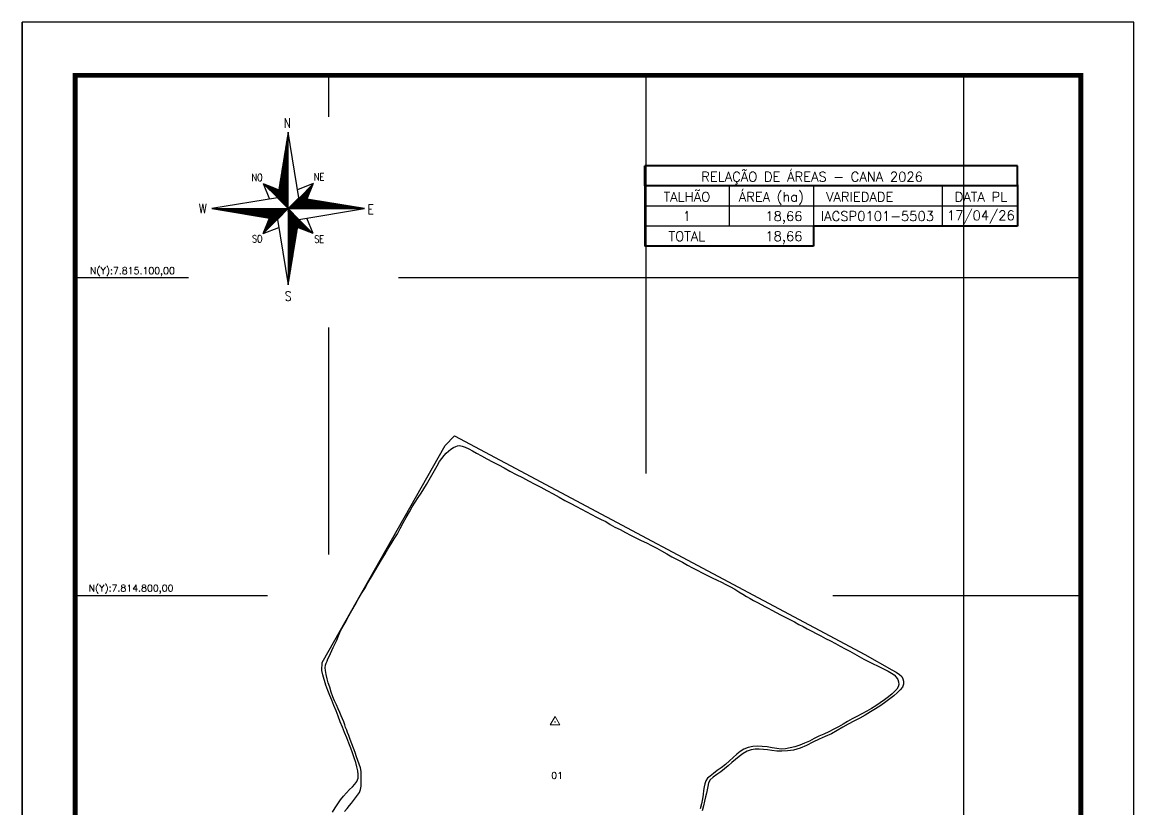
# Model space of a CAD drawing. Header units: millimetres. Extents: x 743711 to 744761, y 7813856 to 7815341.
# Drawn here: x 743711 to 744761, y 7814599 to 7815341 of the extents above; entities that cross this region are included whole.
import ezdxf
from ezdxf.enums import TextEntityAlignment as Align

# ---------------------------------------------------------------- set-up
doc = ezdxf.new("R2010")
doc.units = ezdxf.units.MM
doc.linetypes.add('LIN0', pattern=[0])
for name, color, linetype in [('0114000LOTE20', 1, 'Continuous'), ('0114000LOTE20001', 5, 'Continuous'), ('MALHA', 8, 'Continuous'), ('MARGEM', 5, 'Continuous'), ('QUADRO_DE_AREAS_CANA_2024', 7, 'Continuous'), ('SETA_NORTE', 3, 'Continuous'), ('TEXTO', 7, 'Continuous')]:
    doc.layers.add(name, color=color, linetype=linetype)
doc.styles.add('ROMANS', font='romans')
doc.styles.add('Simplex', font='simplex.shx')

# ---------------------------------------------------------------- blocks, each defined once
blk = doc.blocks.new('A$C309442C0')
at = {"layer": 'SETA_NORTE', "linetype": 'Continuous'}
h = blk.add_hatch(dxfattribs=at)
h.set_pattern_fill('ANSI31', color=256, scale=0.1375, angle=-90, style=0)
h.set_pattern_definition([(315, (-215853.3434, 13873.16845), (0.3086963042, 0.3086963042), [])])
h.paths.add_polyline_path([(73.5, 97.4), (74.7, 104.9), (60, 110.8)])
h = blk.add_hatch(dxfattribs=at)
h.set_pattern_fill('ANSI31', color=256, scale=0.1375, angle=180, style=0)
h.set_pattern_definition([(225, (13869.59828, 216024.21475), (0.3086963042, -0.3086963042), [])])
h.paths.add_polyline_path([(93.8, 97.4), (101.4, 96.2), (107.3, 110.8)])
h = blk.add_hatch(dxfattribs=at)
h.set_pattern_fill('ANSI31', color=256, scale=0.1375, style=0)
h.set_pattern_definition([(45, (-13702.2971, -215849.77324), (-0.3086963042, 0.3086963042), [])])
h.paths.add_polyline_path([(73.5, 77), (65.9, 78.3), (60, 63.6)])
h = blk.add_hatch(dxfattribs=at)
h.set_pattern_fill('ANSI31', color=256, scale=0.1375, angle=90, style=0)
h.set_pattern_definition([(135, (216020.6446, -13698.72693), (-0.3086963042, -0.3086963042), [])])
h.paths.add_polyline_path([(93.8, 77), (92.6, 69.5), (107.3, 63.6)])
for p, q in [((83.4, 157.5), (83.7, 157.8)), ((83.5, 158.3), (83.7, 158.4)), ((83.6, 159), (83.7, 159.1)), ((81.3, 145.3), (83.7, 147.6)), ((81.5, 146.1), (83.7, 148.2)), ((81.6, 146.8), (83.7, 148.9)), ((81.7, 147.6), (83.7, 149.5)), ((81.8, 148.3), (83.7, 150.1)), ((82, 149.1), (83.7, 150.8)), ((82.1, 149.9), (83.7, 151.4)), ((82.2, 150.6), (83.7, 152.1)), ((82.3, 151.4), (83.7, 152.7)), ((82.5, 152.2), (83.7, 153.3)), ((82.6, 152.9), (83.7, 154)), ((82.7, 153.7), (83.7, 154.6)), ((82.9, 154.4), (83.7, 155.2)), ((83, 155.2), (83.7, 155.9)), ((83.1, 156), (83.7, 156.5)), ((83.2, 156.7), (83.7, 157.2)), ((79.2, 132.3), (83.7, 136.8)), ((79.3, 133.1), (83.7, 137.4)), ((79.5, 133.8), (83.7, 138)), ((79.6, 134.6), (83.7, 138.7)), ((79.7, 135.4), (83.7, 139.3)), ((79.8, 136.1), (83.7, 140)), ((80, 136.9), (83.7, 140.6)), ((80.1, 137.7), (83.7, 141.2)), ((80.2, 138.4), (83.7, 141.9)), ((80.3, 139.2), (83.7, 142.5)), ((80.5, 139.9), (83.7, 143.1)), ((80.6, 140.7), (83.7, 143.8)), ((80.7, 141.5), (83.7, 144.4)), ((80.8, 142.2), (83.7, 145)), ((81, 143), (83.7, 145.7)), ((81.1, 143.8), (83.7, 146.3)), ((81.2, 144.5), (83.7, 147)), ((77.2, 120.1), (83.7, 126.6)), ((77.3, 120.9), (83.7, 127.2)), ((77.4, 121.6), (83.7, 127.8)), ((77.6, 122.4), (83.7, 128.5)), ((77.7, 123.2), (83.7, 129.1)), ((77.8, 123.9), (83.7, 129.8)), ((78, 124.7), (83.7, 130.4)), ((78.1, 125.5), (83.7, 131)), ((78.2, 126.2), (83.7, 131.7)), ((78.3, 127), (83.7, 132.3)), ((78.5, 127.7), (83.7, 132.9)), ((78.6, 128.5), (83.7, 133.6)), ((78.7, 129.3), (83.7, 134.2)), ((78.8, 130), (83.7, 134.9)), ((79, 130.8), (83.7, 135.5)), ((79.1, 131.6), (83.7, 136.1)), ((75.1, 107.2), (83.7, 115.7)), ((75.2, 107.9), (83.7, 116.4)), ((75.3, 108.7), (83.7, 117)), ((75.4, 109.4), (83.7, 117.7)), ((75.6, 110.2), (83.7, 118.3)), ((75.7, 111), (83.7, 118.9)), ((75.8, 111.7), (83.7, 119.6)), ((75.9, 112.5), (83.7, 120.2)), ((76.1, 113.3), (83.7, 120.8)), ((76.2, 114), (83.7, 121.5)), ((76.3, 114.8), (83.7, 122.1)), ((76.4, 115.5), (83.7, 122.8)), ((76.6, 116.3), (83.7, 123.4)), ((76.7, 117.1), (83.7, 124)), ((76.8, 117.8), (83.7, 124.7)), ((76.9, 118.6), (83.7, 125.3)), ((77.1, 119.4), (83.7, 125.9)), ((60, 110.8), (74.7, 104.9)), ((60, 110.8), (65.9, 96.2)), ((73.5, 97.3), (83.7, 107.5)), ((73.6, 98), (83.7, 108.1)), ((73.7, 98.8), (83.7, 108.7)), ((73.8, 99.5), (83.7, 109.4)), ((73.8, 97), (83.7, 106.8)), ((73.9, 100.3), (83.7, 110)), ((74.1, 101.1), (83.7, 110.6)), ((74.2, 101.8), (83.7, 111.3)), ((74.2, 96.7), (83.7, 106.2)), ((74.3, 102.6), (83.7, 111.9)), ((74.4, 103.3), (83.7, 112.6)), ((74.5, 96.4), (83.7, 105.6)), ((74.6, 104.1), (83.7, 113.2)), ((74.7, 104.9), (83.7, 113.8)), ((74.8, 105.6), (83.7, 114.5)), ((74.9, 106.4), (83.7, 115.1)), ((107.3, 110.8), (92.6, 104.9)), ((107.3, 110.8), (101.4, 96.2)), ((74.8, 96.1), (83.7, 104.9)), ((75.1, 95.7), (83.7, 104.3)), ((75.4, 95.4), (83.7, 103.6)), ((75.8, 95.1), (83.7, 103)), ((76.1, 94.8), (83.7, 102.4)), ((76.4, 94.5), (83.7, 101.7)), ((76.7, 94.2), (83.7, 101.1)), ((77, 93.8), (83.7, 100.5)), ((77.4, 93.5), (83.7, 99.8)), ((77.7, 93.2), (83.7, 99.2)), ((78, 92.9), (83.7, 98.5)), ((78.3, 92.6), (83.7, 97.9)), ((78.6, 92.2), (83.7, 97.3)), ((78.9, 91.9), (83.7, 96.6)), ((79.3, 91.6), (83.7, 96)), ((79.6, 91.3), (83.7, 95.4)), ((79.9, 91), (83.7, 94.7)), ((83.8, 87.2), (94, 97.4)), ((84.4, 87.2), (94.5, 97.3)), ((85.1, 87.2), (95.1, 97.2)), ((85.7, 87.2), (95.6, 97.1)), ((86.3, 87.2), (96.2, 97)), ((87, 87.2), (96.7, 96.9)), ((87.6, 87.2), (97.2, 96.9)), ((88.3, 87.2), (97.8, 96.8)), ((88.9, 87.2), (98.3, 96.7)), ((89.5, 87.2), (98.9, 96.6)), ((90.2, 87.2), (99.4, 96.5)), ((90.8, 87.2), (100, 96.4)), ((91.4, 87.2), (100.5, 96.3)), ((92.1, 87.2), (101.1, 96.2)), ((92.7, 87.2), (101.6, 96.1)), ((93.4, 87.2), (102.2, 96)), ((94, 87.2), (102.7, 96)), ((94.6, 87.2), (103.3, 95.9)), ((95.3, 87.2), (103.8, 95.8)), ((95.9, 87.2), (104.4, 95.7)), ((96.5, 87.2), (104.9, 95.6)), ((97.2, 87.2), (105.5, 95.5)), ((97.8, 87.2), (106, 95.4)), ((98.4, 87.2), (106.5, 95.3)), ((99.1, 87.2), (107.1, 95.2)), ((99.7, 87.2), (107.6, 95.1)), ((100.4, 87.2), (108.2, 95.1)), ((101, 87.2), (108.7, 95)), ((101.6, 87.2), (109.3, 94.9)), ((102.3, 87.2), (109.8, 94.8)), ((102.9, 87.2), (110.4, 94.7)), ((103.5, 87.2), (110.9, 94.6)), ((104.2, 87.2), (111.5, 94.5)), ((11.8, 87.2), (11.8, 87.2)), ((12.3, 87.1), (12.4, 87.2)), ((12.9, 87), (13.1, 87.2)), ((13.4, 86.9), (13.7, 87.2)), ((14, 86.8), (14.4, 87.2)), ((14.5, 86.7), (15, 87.2)), ((15.1, 86.6), (15.6, 87.2)), ((15.6, 86.6), (16.3, 87.2)), ((16.2, 86.5), (16.9, 87.2)), ((16.7, 86.4), (17.5, 87.2)), ((17.2, 86.3), (18.2, 87.2)), ((17.8, 86.2), (18.8, 87.2)), ((18.3, 86.1), (19.5, 87.2)), ((18.9, 86), (20.1, 87.2)), ((19.4, 85.9), (20.7, 87.2)), ((20, 85.8), (21.4, 87.2)), ((20.5, 85.7), (22, 87.2)), ((21.1, 85.7), (22.6, 87.2)), ((21.6, 85.6), (23.3, 87.2)), ((22.2, 85.5), (23.9, 87.2)), ((22.7, 85.4), (24.6, 87.2)), ((23.3, 85.3), (25.2, 87.2)), ((23.8, 85.2), (25.8, 87.2)), ((24.4, 85.1), (26.5, 87.2)), ((24.9, 85), (27.1, 87.2)), ((25.5, 84.9), (27.7, 87.2)), ((26, 84.8), (28.4, 87.2)), ((26.5, 84.8), (29, 87.2)), ((27.1, 84.7), (29.6, 87.2)), ((27.6, 84.6), (30.3, 87.2)), ((28.2, 84.5), (30.9, 87.2)), ((28.7, 84.4), (31.6, 87.2)), ((29.3, 84.3), (32.2, 87.2)), ((29.8, 84.2), (32.8, 87.2)), ((30.4, 84.1), (33.5, 87.2)), ((30.9, 84), (34.1, 87.2)), ((31.5, 83.9), (34.7, 87.2)), ((32, 83.9), (35.4, 87.2)), ((32.6, 83.8), (36, 87.2)), ((33.1, 83.7), (36.7, 87.2)), ((33.7, 83.6), (37.3, 87.2)), ((34.2, 83.5), (37.9, 87.2)), ((34.7, 83.4), (38.6, 87.2)), ((35.3, 83.3), (39.2, 87.2)), ((35.8, 83.2), (39.8, 87.2)), ((36.4, 83.1), (40.5, 87.2)), ((36.9, 83), (41.1, 87.2)), ((37.5, 83), (41.8, 87.2)), ((38, 82.9), (42.4, 87.2)), ((38.6, 82.8), (43, 87.2)), ((39.1, 82.7), (43.7, 87.2)), ((39.7, 82.6), (44.3, 87.2)), ((40.2, 82.5), (44.9, 87.2)), ((40.8, 82.4), (45.6, 87.2)), ((41.3, 82.3), (46.2, 87.2)), ((41.9, 82.2), (46.8, 87.2)), ((42.4, 82.1), (47.5, 87.2)), ((43, 82.1), (48.1, 87.2)), ((43.5, 82), (48.8, 87.2)), ((44, 81.9), (49.4, 87.2)), ((44.6, 81.8), (50, 87.2)), ((45.1, 81.7), (50.7, 87.2)), ((45.7, 81.6), (51.3, 87.2)), ((46.2, 81.5), (51.9, 87.2)), ((46.8, 81.4), (52.6, 87.2)), ((47.3, 81.3), (53.2, 87.2)), ((47.9, 81.2), (53.9, 87.2)), ((48.4, 81.2), (54.5, 87.2)), ((49, 81.1), (55.1, 87.2)), ((49.5, 81), (55.8, 87.2)), ((50.1, 80.9), (56.4, 87.2)), ((50.6, 80.8), (57, 87.2)), ((51.2, 80.7), (57.7, 87.2)), ((51.7, 80.6), (58.3, 87.2)), ((52.3, 80.5), (59, 87.2)), ((52.8, 80.4), (59.6, 87.2)), ((53.3, 80.3), (60.2, 87.2)), ((53.9, 80.3), (60.9, 87.2)), ((54.4, 80.2), (61.5, 87.2)), ((55, 80.1), (62.1, 87.2)), ((55.5, 80), (62.8, 87.2)), ((56.1, 79.9), (63.4, 87.2)), ((56.6, 79.8), (64, 87.2)), ((57.2, 79.7), (64.7, 87.2)), ((57.7, 79.6), (65.3, 87.2)), ((58.3, 79.5), (66, 87.2)), ((58.8, 79.4), (66.6, 87.2)), ((59.4, 79.4), (67.2, 87.2)), ((59.9, 79.3), (67.9, 87.2)), ((83.7, 87.2), (60, 63.6)), ((60.5, 79.2), (68.5, 87.2)), ((61, 79.1), (69.1, 87.2)), ((61.5, 79), (69.8, 87.2)), ((62.1, 78.9), (70.4, 87.2)), ((62.6, 78.8), (71.1, 87.2)), ((63.2, 78.7), (71.7, 87.2)), ((63.7, 78.6), (72.3, 87.2)), ((64.3, 78.5), (73, 87.2)), ((64.8, 78.4), (73.6, 87.2)), ((65.4, 78.4), (74.2, 87.2)), ((65.9, 78.3), (74.9, 87.2)), ((66.5, 78.2), (75.5, 87.2)), ((67, 78.1), (76.2, 87.2)), ((67.6, 78), (76.8, 87.2)), ((68.1, 77.9), (77.4, 87.2)), ((68.7, 77.8), (78.1, 87.2)), ((69.2, 77.7), (78.7, 87.2)), ((69.8, 77.6), (79.3, 87.2)), ((70.3, 77.5), (80, 87.2)), ((70.8, 77.5), (80.6, 87.2)), ((71.4, 77.4), (81.2, 87.2)), ((71.9, 77.3), (81.9, 87.2)), ((72.5, 77.2), (82.5, 87.2)), ((73, 77.1), (83.2, 87.2)), ((80.2, 90.7), (83.7, 94.1)), ((80.5, 90.3), (83.7, 93.4)), ((80.9, 90), (83.7, 92.8)), ((81.2, 89.7), (83.7, 92.2)), ((81.5, 89.4), (83.7, 91.5)), ((81.8, 89.1), (83.7, 90.9)), ((82.1, 88.7), (83.7, 90.3)), ((82.4, 88.4), (83.7, 89.6)), ((82.8, 88.1), (83.7, 89)), ((83.1, 87.8), (83.7, 88.4)), ((83.4, 87.5), (83.7, 87.7)), ((83.7, 87.1), (83.7, 87.1)), ((83.7, 86.4), (84, 86.8)), ((83.7, 85.8), (84.4, 86.5)), ((83.7, 85.2), (84.7, 86.2)), ((83.7, 84.5), (85, 85.9)), ((83.7, 83.9), (85.3, 85.6)), ((83.7, 83.3), (85.6, 85.2)), ((83.7, 82.6), (86, 84.9)), ((83.7, 82), (86.3, 84.6)), ((83.7, 81.3), (86.6, 84.3)), ((104.8, 87.2), (112, 94.4)), ((105.5, 87.2), (112.6, 94.3)), ((106.1, 87.2), (113.1, 94.2)), ((106.7, 87.2), (113.7, 94.1)), ((107.4, 87.2), (114.2, 94.1)), ((108, 87.2), (114.8, 94)), ((108.6, 87.2), (115.3, 93.9)), ((109.3, 87.2), (115.8, 93.8)), ((109.9, 87.2), (116.4, 93.7)), ((110.6, 87.2), (116.9, 93.6)), ((111.2, 87.2), (117.5, 93.5)), ((111.8, 87.2), (118, 93.4)), ((112.5, 87.2), (118.6, 93.3)), ((113.1, 87.2), (119.1, 93.2)), ((113.7, 87.2), (119.7, 93.2)), ((114.4, 87.2), (120.2, 93.1)), ((115, 87.2), (120.8, 93)), ((115.6, 87.2), (121.3, 92.9)), ((116.3, 87.2), (121.9, 92.8)), ((116.9, 87.2), (122.4, 92.7)), ((117.6, 87.2), (123, 92.6)), ((118.2, 87.2), (123.5, 92.5)), ((118.8, 87.2), (124, 92.4)), ((119.5, 87.2), (124.6, 92.3)), ((120.1, 87.2), (125.1, 92.3)), ((120.7, 87.2), (125.7, 92.2)), ((121.4, 87.2), (126.2, 92.1)), ((122, 87.2), (126.8, 92)), ((122.7, 87.2), (127.3, 91.9)), ((123.3, 87.2), (127.9, 91.8)), ((123.9, 87.2), (128.4, 91.7)), ((124.6, 87.2), (129, 91.6)), ((125.2, 87.2), (129.5, 91.5)), ((125.8, 87.2), (130.1, 91.4)), ((126.5, 87.2), (130.6, 91.4)), ((127.1, 87.2), (131.2, 91.3)), ((127.8, 87.2), (131.7, 91.2)), ((128.4, 87.2), (132.3, 91.1)), ((129, 87.2), (132.8, 91)), ((129.7, 87.2), (133.3, 90.9)), ((130.3, 87.2), (133.9, 90.8)), ((130.9, 87.2), (134.4, 90.7)), ((131.6, 87.2), (135, 90.6)), ((132.2, 87.2), (135.5, 90.5)), ((132.8, 87.2), (136.1, 90.5)), ((133.5, 87.2), (136.6, 90.4)), ((134.1, 87.2), (137.2, 90.3)), ((134.8, 87.2), (137.7, 90.2)), ((135.4, 87.2), (138.3, 90.1)), ((136, 87.2), (138.8, 90)), ((136.7, 87.2), (139.4, 89.9)), ((137.3, 87.2), (139.9, 89.8)), ((137.9, 87.2), (140.5, 89.7)), ((138.6, 87.2), (141, 89.6)), ((139.2, 87.2), (141.6, 89.6)), ((139.9, 87.2), (142.1, 89.5)), ((140.5, 87.2), (142.6, 89.4)), ((141.1, 87.2), (143.2, 89.3)), ((141.8, 87.2), (143.7, 89.2)), ((142.4, 87.2), (144.3, 89.1)), ((143, 87.2), (144.8, 89)), ((143.7, 87.2), (145.4, 88.9)), ((144.3, 87.2), (145.9, 88.8)), ((144.9, 87.2), (146.5, 88.7)), ((145.6, 87.2), (147, 88.7)), ((146.2, 87.2), (147.6, 88.6)), ((146.9, 87.2), (148.1, 88.5)), ((147.5, 87.2), (148.7, 88.4)), ((148.1, 87.2), (149.2, 88.3)), ((148.8, 87.2), (149.8, 88.2)), ((149.4, 87.2), (150.3, 88.1)), ((150, 87.2), (150.8, 88)), ((150.7, 87.2), (151.4, 87.9)), ((151.3, 87.2), (151.9, 87.8)), ((152, 87.2), (152.5, 87.8)), ((152.6, 87.2), (153, 87.7)), ((153.2, 87.2), (153.6, 87.6)), ((153.9, 87.2), (154.1, 87.5)), ((154.5, 87.2), (154.7, 87.4)), ((155.1, 87.2), (155.2, 87.3)), ((60, 63.6), (65.9, 78.3)), ((83.7, 80.7), (86.9, 84)), ((83.7, 80.1), (87.2, 83.6)), ((83.7, 79.4), (87.5, 83.3)), ((83.7, 78.8), (87.9, 83)), ((83.7, 78.2), (88.2, 82.7)), ((83.7, 77.5), (88.5, 82.4)), ((83.7, 76.9), (88.8, 82.1)), ((83.7, 76.2), (89.1, 81.7)), ((83.7, 75.6), (89.5, 81.4)), ((83.7, 75), (89.8, 81.1)), ((83.7, 74.3), (90.1, 80.8)), ((83.7, 73.7), (90.4, 80.5)), ((83.7, 73.1), (90.7, 80.1)), ((83.7, 72.4), (91, 79.8)), ((83.7, 71.8), (91.4, 79.5)), ((83.7, 71.2), (91.7, 79.2)), ((83.7, 70.5), (92, 78.9)), ((83.7, 69.9), (92.3, 78.5)), ((83.7, 69.2), (92.6, 78.2)), ((83.7, 68.6), (93, 77.9)), ((83.7, 68), (93.3, 77.6)), ((83.7, 67.3), (93.6, 77.3)), ((83.7, 66.7), (93.8, 76.9)), ((83.7, 66.1), (93.7, 76.1)), ((83.7, 65.4), (93.6, 75.3)), ((83.7, 64.8), (93.4, 74.6)), ((83.7, 64.1), (93.3, 73.8)), ((107.3, 63.6), (101.4, 78.3)), ((60, 63.6), (74.7, 69.5)), ((83.7, 63.5), (93.2, 73)), ((83.7, 62.9), (93.1, 72.3)), ((83.7, 62.2), (92.9, 71.5)), ((83.7, 61.6), (92.8, 70.8)), ((83.7, 61), (92.7, 70)), ((83.7, 60.3), (92.6, 69.2)), ((83.7, 59.7), (92.4, 68.5)), ((83.7, 59), (92.3, 67.7)), ((83.7, 58.4), (92.2, 66.9)), ((83.7, 57.8), (92.1, 66.2)), ((83.7, 57.1), (91.9, 65.4)), ((83.7, 56.5), (91.8, 64.7)), ((83.7, 55.9), (91.7, 63.9)), ((83.7, 55.2), (91.6, 63.1)), ((107.3, 63.6), (92.6, 69.5)), ((83.7, 54.6), (91.4, 62.4)), ((83.7, 54), (91.3, 61.6)), ((83.7, 53.3), (91.2, 60.8)), ((83.7, 52.7), (91.1, 60.1)), ((83.7, 52), (90.9, 59.3)), ((83.7, 51.4), (90.8, 58.6)), ((83.7, 50.8), (90.7, 57.8)), ((83.7, 50.1), (90.5, 57)), ((83.7, 49.5), (90.4, 56.3)), ((83.7, 48.9), (90.3, 55.5)), ((83.7, 48.2), (90.2, 54.7)), ((83.7, 47.6), (90, 54)), ((83.7, 46.9), (89.9, 53.2)), ((83.7, 46.3), (89.8, 52.5)), ((83.7, 45.7), (89.7, 51.7)), ((83.7, 45), (89.5, 50.9)), ((83.7, 44.4), (89.4, 50.2)), ((83.7, 43.8), (89.3, 49.4)), ((83.7, 43.1), (89.2, 48.6)), ((83.7, 42.5), (89, 47.9)), ((83.7, 41.8), (88.9, 47.1)), ((83.7, 41.2), (88.8, 46.3)), ((83.7, 40.6), (88.7, 45.6)), ((83.7, 39.9), (88.5, 44.8)), ((83.7, 39.3), (88.4, 44.1)), ((83.7, 38.7), (88.3, 43.3)), ((83.7, 38), (88.2, 42.5)), ((83.7, 37.4), (88, 41.8)), ((83.7, 36.8), (87.9, 41)), ((83.7, 36.1), (87.8, 40.2)), ((83.7, 35.5), (87.7, 39.5)), ((83.7, 34.8), (87.5, 38.7)), ((83.7, 34.2), (87.4, 38)), ((83.7, 33.6), (87.3, 37.2)), ((83.7, 32.9), (87.2, 36.4)), ((83.7, 32.3), (87, 35.7)), ((83.7, 31.7), (86.9, 34.9)), ((83.7, 31), (86.8, 34.1)), ((83.7, 30.4), (86.7, 33.4)), ((83.7, 29.7), (86.5, 32.6)), ((83.7, 29.1), (86.4, 31.9)), ((83.7, 28.5), (86.3, 31.1)), ((83.7, 27.8), (86.2, 30.3)), ((83.7, 27.2), (86, 29.6)), ((83.7, 26.6), (85.9, 28.8)), ((83.7, 25.9), (85.8, 28)), ((83.7, 25.3), (85.6, 27.3)), ((83.7, 24.6), (85.5, 26.5)), ((83.7, 24), (85.4, 25.8)), ((83.7, 23.4), (85.3, 25)), ((83.7, 22.7), (85.1, 24.2)), ((83.7, 22.1), (85, 23.5)), ((83.7, 21.5), (84.9, 22.7)), ((83.7, 20.8), (84.8, 21.9)), ((83.7, 20.2), (84.6, 21.2)), ((83.7, 19.6), (84.5, 20.4)), ((83.7, 18.9), (84.4, 19.7)), ((83.7, 18.3), (84.3, 18.9)), ((83.7, 17.6), (84.1, 18.1)), ((83.7, 17), (84, 17.4)), ((83.7, 16.4), (83.9, 16.6)), ((83.7, 15.7), (83.8, 15.8))]:
    blk.add_line(p, q, dxfattribs=at)
blk.add_lwpolyline([(93.8, 77), (155.7, 87.2), (93.8, 97.4), (83.7, 159.3), (73.5, 97.4), (11.6, 87.2), (73.5, 77), (83.7, 15.1)], close=True, dxfattribs=at)
for points in [[(83.7, 87.2), (83.7, 159.3)], [(83.7, 87.2), (73.5, 97.4)], [(83.7, 87.2), (93.8, 97.4)], [(11.6, 87.2), (155.7, 87.2)], [(83.7, 87.2), (73.5, 77)], [(83.7, 87.2), (93.8, 77)], [(83.7, 87.2), (83.7, 15.1)]]:
    blk.add_lwpolyline(points, dxfattribs=at)
at = {"layer": 'SETA_NORTE', "color": 7, "lineweight": 30, "style": 'ROMANS', "width": 0.8}
for s, height, p in [('N ', 8.94, (79.5, 163.6)), ('NO', 6.88, (49.1, 113.2)), ('NE', 6.87, (108, 113.7)), ('W', 8.94, (-0.7, 82.9)), ('E', 8.94, (158.6, 82.1)), ('SO', 6.88, (49.5, 55.3)), ('SE', 6.87, (108.3, 55)), ('S', 8.94, (80.6, 0))]:
    blk.add_text(s, height=height, dxfattribs=at).set_placement(p)

msp = doc.modelspace()

# ---------------------------------------------------------------- linework, layer by layer
at = {"layer": '0114000LOTE20', "elevation": 667.3}
msp.add_lwpolyline([(744003.7, 7814595.4), (744006.1, 7814599.6), (744008.7, 7814603.4), (744011.2, 7814607.1), (744013.9, 7814610.6), (744016.7, 7814613.8), (744019.6, 7814616.7), (744022.4, 7814619.3), (744024.8, 7814621.7), (744026.6, 7814624.5), (744027.7, 7814627.5), (744028, 7814630.9), (744027.4, 7814634.4), (744026.6, 7814638.3), (744025.5, 7814642.4), (744024.2, 7814646.8), (744022.6, 7814651.3), (744020.9, 7814655.9), (744019.1, 7814660.7), (744017, 7814665.6), (744015, 7814670.6), (744012.9, 7814675.7), (744011, 7814680.8), (744009, 7814685.9), (744007, 7814691), (744005, 7814696), (744002.9, 7814701), (744001, 7814705.7), (743999.2, 7814710.4), (743997.4, 7814715.4), (743994.6, 7814725), (743993.5, 7814729), (743993.9, 7814736.6), (744110, 7814941.7), (744119, 7814950.6), (744506.6, 7814744.1), (744532, 7814729.8), (744536, 7814727.6), (744539.2, 7814725.5), (744541.3, 7814723.4), (744542.5, 7814721.3), (744543.1, 7814719), (744543.1, 7814716.3), (744541.9, 7814713.4), (744539.9, 7814711), (744537.2, 7814708.3), (744533.9, 7814705.3), (744530.1, 7814702.3), (744526.3, 7814699.5), (744521.7, 7814696.2), (744516.7, 7814693), (744511.8, 7814690), (744506.9, 7814687.1), (744501.6, 7814684.1), (744496.2, 7814681.3), (744490.8, 7814678.6), (744485.6, 7814675.5), (744480.4, 7814672.4), (744474.9, 7814669.5), (744469.1, 7814666.9), (744463.3, 7814664.2), (744457.4, 7814661.4), (744451.3, 7814658.5), (744445.3, 7814655.8), (744439.2, 7814654), (744433.5, 7814653.2), (744428.2, 7814652.9), (744423.3, 7814653.1), (744418.7, 7814653.5), (744414.6, 7814654.2), (744410.6, 7814654.7), (744406.7, 7814655), (744402.9, 7814655), (744399, 7814654.4), (744395.2, 7814652.9), (744391.5, 7814650.8), (744387.8, 7814648.1), (744384.4, 7814645.1), (744380.9, 7814642.2), (744377.5, 7814639.2), (744373.9, 7814636.3), (744370.3, 7814633.5), (744366.7, 7814630.9), (744363.1, 7814628.6), (744360.4, 7814626), (744358.8, 7814623), (744358.1, 7814619.7), (744357.5, 7814616.6), (744357, 7814613.4), (744356, 7814609.8), (744355.1, 7814605.8), (744354.1, 7814601.3), (744352.9, 7814596.6)], dxfattribs=at)
at = {"layer": '0114000LOTE20001'}
msp.add_lwpolyline([(744014.9, 7814595.9), (744017.5, 7814599), (744019.8, 7814601.8), (744021.7, 7814604), (744023.5, 7814606.4), (744025.4, 7814608.8), (744027.3, 7814611.3), (744029, 7814613.9), (744030.1, 7814616.8), (744030.6, 7814620.1), (744030.6, 7814623.5), (744030.8, 7814627), (744030.8, 7814630.4), (744030.6, 7814633.8), (744029.9, 7814637.3), (744028.7, 7814640.7), (744027.5, 7814644.1), (744026.3, 7814647.8), (744025, 7814651.8), (744023.4, 7814655.7), (744021.8, 7814659.9), (744020.3, 7814664), (744018.9, 7814667.7), (744017.9, 7814670.6), (744017, 7814672.9), (744016, 7814675.3), (744015.1, 7814677.9), (744014.2, 7814680.6), (744013.1, 7814683.4), (744011.9, 7814686.4), (744010.6, 7814689.6), (744009, 7814692.9), (744007.3, 7814696.6), (744005.6, 7814700.4), (744004, 7814704.4), (744002.5, 7814708.8), (744001, 7814713.3), (743999.6, 7814717.6), (743998.5, 7814721.2), (743997.7, 7814725.4), (743997.1, 7814729.1), (743996.8, 7814731.6), (743997.1, 7814734.3), (743997.6, 7814736), (743998.5, 7814737.9), (743999.3, 7814740.1), (744000.5, 7814742.5), (744001.7, 7814745.2), (744002.9, 7814748), (744004.2, 7814750.9), (744005.7, 7814754.1), (744007.6, 7814757.8), (744009.3, 7814762), (744011.2, 7814766.5), (744013.6, 7814771.1), (744016.4, 7814775.8), (744019.1, 7814780.8), (744021.9, 7814785.8), (744024.9, 7814791.1), (744027.9, 7814796.5), (744031.1, 7814801.7), (744034.1, 7814806.7), (744037.1, 7814812), (744040.5, 7814817.5), (744043.7, 7814822.9), (744046.9, 7814828.2), (744050, 7814833.5), (744053, 7814838.8), (744056, 7814843.8), (744059.1, 7814848.6), (744062, 7814853.4), (744064.9, 7814858.2), (744067.6, 7814863.3), (744070.4, 7814868.5), (744073.3, 7814873.7), (744076.2, 7814878.8), (744079, 7814883.6), (744081.8, 7814888.1), (744084.6, 7814892.4), (744087.4, 7814896.5), (744089.9, 7814900.7), (744092.5, 7814904.8), (744095, 7814909.1), (744097.5, 7814913.5), (744100.1, 7814918.1), (744102.5, 7814922.4), (744104.8, 7814926.3), (744106.9, 7814929.4), (744109, 7814932), (744111.1, 7814934.2), (744113.2, 7814936.1), (744115.5, 7814938), (744118, 7814939.7), (744120, 7814940.6), (744121.7, 7814941.3), (744123.6, 7814941.5), (744126, 7814941), (744129, 7814940), (744132.3, 7814938.5), (744135.8, 7814936.5), (744139.7, 7814934.3), (744144.4, 7814931.7), (744149.5, 7814929), (744154.9, 7814926.1), (744160.3, 7814923.2), (744165.7, 7814920.4), (744171.2, 7814917.3), (744177.1, 7814914.3), (744183, 7814911.2), (744188.9, 7814908.2), (744194.7, 7814905.1), (744200.4, 7814902.1), (744206.1, 7814899), (744211.9, 7814895.9), (744217.6, 7814892.8), (744223.2, 7814889.7), (744228.7, 7814886.7), (744234, 7814883.9), (744238.9, 7814881.3), (744243.4, 7814878.8), (744248.3, 7814876.4), (744252.9, 7814874), (744257.4, 7814871.8), (744261.9, 7814869.7), (744265.9, 7814867.1), (744270.3, 7814864.6), (744275.2, 7814862.2), (744280.3, 7814859.5), (744285.1, 7814856.8), (744290, 7814854.4), (744295.2, 7814851.9), (744300.2, 7814849.6), (744305.1, 7814847.2), (744309.9, 7814844.5), (744314.5, 7814842), (744319.3, 7814839.3), (744324.2, 7814836.5), (744329.3, 7814833.8), (744334.2, 7814831.3), (744338.9, 7814828.7), (744343.6, 7814826.2), (744348.2, 7814823.8), (744352.9, 7814821.3), (744357.7, 7814818.8), (744362.4, 7814816.5), (744366.9, 7814814.3), (744371.1, 7814812.4), (744375.3, 7814810.4), (744379.5, 7814808), (744383.6, 7814805.8), (744387.4, 7814803.5), (744391.2, 7814801.1), (744394.7, 7814799.1), (744398.1, 7814797.2), (744401.2, 7814795.3), (744405.2, 7814793.4), (744409.3, 7814791.1), (744412, 7814789.7), (744415.2, 7814788), (744418.7, 7814786.2), (744422.6, 7814784), (744426.8, 7814781.8), (744431.3, 7814779.5), (744435.6, 7814777.2), (744440, 7814775), (744444.2, 7814772.6), (744448.2, 7814770.6), (744452.1, 7814768.5), (744456.3, 7814766.3), (744460.4, 7814764), (744464.8, 7814761.8), (744469.4, 7814759.5), (744473.9, 7814757), (744478.6, 7814754.5), (744483.1, 7814752.1), (744487.8, 7814749.6), (744492.4, 7814747.3), (744496.7, 7814744.9), (744501, 7814742.4), (744505.4, 7814739.9), (744509.8, 7814737.5), (744514.2, 7814735.3), (744518.3, 7814733.5), (744522.1, 7814731.7), (744525.4, 7814730), (744528.4, 7814728.5), (744531.6, 7814726.6), (744534.2, 7814724.9), (744536.2, 7814723), (744537.6, 7814720.7), (744538.4, 7814718.3), (744538.5, 7814715.9), (744537.9, 7814713.6), (744536.6, 7814711.6), (744534.7, 7814709.6), (744532.2, 7814707.1), (744528.8, 7814704.4), (744525.1, 7814701.5), (744521.1, 7814698.7), (744517, 7814695.9), (744512.7, 7814693.2), (744508.3, 7814690.6), (744503.6, 7814688.1), (744499, 7814685.7), (744494.6, 7814683.4), (744490.2, 7814681), (744485.9, 7814678.6), (744481.6, 7814676.1), (744477.1, 7814673.8), (744472.5, 7814671.4), (744467.6, 7814669.2), (744463, 7814667), (744458.5, 7814664.8), (744454.1, 7814662.5), (744449.6, 7814660.4), (744445.1, 7814658.6), (744440.4, 7814657.1), (744435.8, 7814656), (744431.5, 7814655.2), (744427.5, 7814654.9), (744423.2, 7814655.4), (744418.8, 7814656.2), (744414.3, 7814657), (744409.6, 7814657.5), (744405.1, 7814657.6), (744400.7, 7814657.4), (744396.4, 7814656.4), (744392.3, 7814654.8), (744388.8, 7814652.8), (744385.5, 7814650.3), (744382, 7814647.1), (744378.5, 7814643.8), (744374.8, 7814640.5), (744370.9, 7814637.4), (744367.1, 7814634.6), (744363.6, 7814631.8), (744360.4, 7814629.5), (744358, 7814627.4), (744356.4, 7814625.1), (744355.2, 7814622.3), (744354.6, 7814619.3), (744354.2, 7814616), (744353.6, 7814612.1), (744353, 7814607.9), (744352.2, 7814603.3), (744350.9, 7814598.4)], dxfattribs=at)
at = {"layer": 'MALHA'}
for points in [[(744000, 7815251.9), (744000, 7815291.1)], [(744300, 7814915), (744300, 7815291.1)], [(744600, 7814023.3), (744600, 7815291.1)], [(743760.5, 7815100), (743867.7, 7815100)], [(744066.1, 7815100), (744710.5, 7815100)], [(744000, 7814838.5), (744000, 7815052.8)], [(743760.5, 7814800), (743942.2, 7814800)], [(744476.2, 7814800), (744710.5, 7814800)]]:
    msp.add_lwpolyline(points, dxfattribs=at)
at = {"layer": 'MARGEM', "color": 174, "linetype": 'LIN0'}
msp.add_line((743710.5, 7813856.1), (743710.5, 7815341.1), dxfattribs=at)
at = {"layer": 'MARGEM', "color": 174, "linetype": 'LIN0', "flags": 128}
msp.add_lwpolyline([(744760.5, 7813856.1), (744760.5, 7815341.1), (743710.5, 7815341.1), (743710.5, 7813856.1)], close=True, dxfattribs=at)
at = {"layer": 'MARGEM', "color": 174, "linetype": 'LIN0', "const_width": 4.54, "flags": 128}
msp.add_lwpolyline([(744710.5, 7814023.3), (744710.5, 7815291.1), (743760.5, 7815291.1), (743760.5, 7814023.3)], close=True, dxfattribs=at)
at = {"layer": 'QUADRO_DE_AREAS_CANA_2024', "color": 174, "linetype": 'ByBlock', "lineweight": 40}
for p, q in [((744650.8, 7815205.6), (744298.6, 7815205.6)), ((744298.6, 7815186.6), (744298.6, 7815205.6)), ((744650.8, 7815186.6), (744650.8, 7815205.6)), ((744298.6, 7815186.6), (744298.6, 7815129.6)), ((744650.8, 7815186.6), (744298.6, 7815186.6)), ((744650.8, 7815187.5), (744650.8, 7815148.6)), ((744458, 7815148.6), (744458, 7815129.6)), ((744650.8, 7815148.6), (744458, 7815148.6)), ((744458, 7815129.6), (744298.6, 7815129.6))]:
    msp.add_line(p, q, dxfattribs=at)
at = {"layer": 'QUADRO_DE_AREAS_CANA_2024', "linetype": 'Continuous'}
for p, q in [((744378.3, 7815186.6), (744378.3, 7815148.6)), ((744458, 7815186.6), (744458, 7815148.6)), ((744579.6, 7815186.6), (744579.6, 7815148.6)), ((744650.8, 7815167.6), (744298.6, 7815167.6)), ((744458, 7815148.6), (744298.6, 7815148.6))]:
    msp.add_line(p, q, dxfattribs=at)
at = {"layer": 'TEXTO', "color": 7, "lineweight": 9, "flags": 128}
msp.add_lwpolyline([(744209.3, 7814678), (744218.4, 7814678), (744213.8, 7814685.8)], close=True, dxfattribs=at)
at = {"layer": 'TEXTO', "color": 7, "lineweight": 9, "const_width": 0.706, "flags": 128}
msp.add_lwpolyline([(744213.5, 7814680.6, -1), (744214.2, 7814680.6, -1)], format="xyb", close=True, dxfattribs=at)

# ---------------------------------------------------------------- block references
at = {"layer": 'SETA_NORTE', "linetype": 'ByBlock'}
msp.add_blockref('A$C309442C0', (743878.1, 7815078), dxfattribs=at)

# ---------------------------------------------------------------- texts
at = {"layer": 'MALHA', "style": 'Simplex'}
for s, p in [('N(Y):7.815.100,00', (743814.6, 7815106.7)), ('N(Y):7.814.800,00', (743813.3, 7814806.9))]:
    msp.add_text(s, height=6.5, dxfattribs=at).set_placement(p, align=Align.MIDDLE_CENTER)
at = {"layer": 'QUADRO_DE_AREAS_CANA_2024', "linetype": 'Continuous', "style": 'Simplex'}
for s, p in [('RELAÇÃO DE ÁREAS - CANA 2026', (744456.6, 7815195.3)), ('TALHÃO', (744338.4, 7815176.3)), ('ÁREA (ha)', (744418.1, 7815176.3)), ('VARIEDADE', (744501.6, 7815176.3)), ('DATA PL', (744616.1, 7815176.3)), ('1', (744338.4, 7815158.1)), ('IACSP0101-5503', (744518.4, 7815158.1)), ('17/04/26', (744616.1, 7815158.8)), ('TOTAL', (744338.4, 7815139.1))]:
    msp.add_text(s, height=9.1, dxfattribs=at).set_placement(p, align=Align.MIDDLE_CENTER)
for p in [(744447.6, 7815153.5), (744447.6, 7815134.5)]:
    msp.add_text('18,66', height=9.1, dxfattribs=at).set_placement(p, align=Align.RIGHT)
at = {"layer": 'TEXTO', "color": 7, "linetype": 'Continuous', "style": 'Simplex'}
msp.add_text('01', height=6.5, dxfattribs=at).set_placement((744210.2, 7814633.3), align=Align.TOP_LEFT)

doc.saveas('drawing.dxf')
